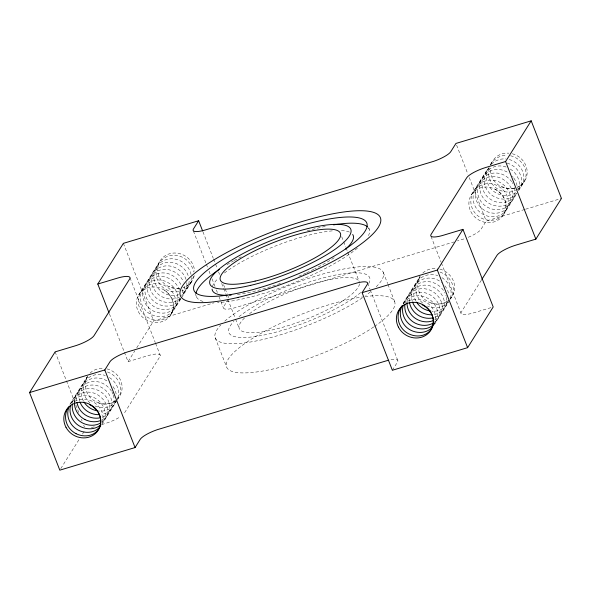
<?xml version="1.0" encoding="UTF-8"?>
<svg xmlns="http://www.w3.org/2000/svg" width="591" height="591" viewBox="0 0 591 591"><rect width="100%" height="100%" fill="white"/><g stroke="black" fill="none" stroke-linecap="round" stroke-linejoin="round"><path stroke-width="0.44" stroke-dasharray="2.96 2.22" d="M69.901 404.31L87.446 376.408M138.693 294.902L160.021 260.986M60.77 468.626L79.6 438.685M82.496 434.075L84.912 430.241M124.391 352.258L128.055 361.64L134.814 350.891M136.743 347.818L153.645 320.943L214.016 302.806M101.881 424.404L117.003 400.351M117.387 399.738L119.907 395.734M170.932 314.611L181.112 298.425M181.6 297.65L192.26 280.695M228.422 299.083L223.738 306.537A17.176 4.181 -21.3 0 0 235.861 307.475L453.873 241.985M403.099 303.368L420.068 276.389A18.897 17.405 32.2 0 0 424.279 299.009A18.897 17.405 32.2 0 0 447.845 300.878M471.249 195L487.73 168.797M490.153 164.941L492.576 161.084M392.365 370.262L397.514 362.069A17.176 4.181 -21.3 0 0 389.329 360.096M524.697 209.48L486.201 221.041L481.044 229.242A17.176 4.181 -21.3 0 1 468.087 237.368M434.378 324.614L448.429 302.267M450.372 299.179L452.307 296.098M503.495 214.703L516.578 193.892M518.514 190.812L524.815 180.794M481.347 280.193L461.386 311.937A17.176 4.181 -21.3 0 0 473.509 312.883L491.49 307.475M463.891 238.941L457.404 240.929M525.576 209.214L561.45 198.436M128.055 361.64L147.75 355.723A17.176 4.181 -21.3 0 1 159.873 356.668L124.324 413.19A17.176 4.181 -21.3 0 1 123.726 413.966M91.391 427.67L95.676 426.384M101.667 424.582L105.095 423.555A17.176 4.181 -21.3 0 0 120.446 416.648M456.607 145.15L467.917 174.138M469.247 177.551L486.201 221.041M431.075 236.489L441.049 262.072M441.381 262.921L460.995 313.237M368.629 227.734L369.235 229.286M383.293 272.436L387.644 283.599M387.977 284.456L394.67 301.617M367.646 283.163L369.973 289.132M370.306 289.982L397.906 360.761M341.724 236.747L343.386 240.995M343.711 241.845L345.698 246.942M346.031 247.792L347.36 251.19M347.685 252.039L359.284 281.774M202.957 231.82L213.262 258.26M213.595 259.109L215.257 263.379M215.589 264.229L217.259 268.491M218.589 271.904L219.586 274.46M223.575 284.692L224.905 288.105M225.237 288.962L227.232 294.074M227.565 294.931L228.894 298.337M221.669 283.444L223.324 287.691M223.657 288.541L225.644 293.638M225.976 294.488L235.248 318.276M235.58 319.125L239.222 328.47M193.427 231.088L206.067 263.497M206.399 264.347L207.729 267.76M209.059 271.166L210.056 273.729M212.051 278.841L215.043 286.517M216.372 289.93L217.37 292.486M219.032 296.756L223.354 307.837M215.213 337.808L226.589 366.989M195.444 294.2L196.352 296.527M123.386 243.344L153.645 320.943M130.005 277.763L155.27 342.573M155.603 343.423L160.257 355.361M109.431 313.887L124.058 351.409M55.14 351.867L78.743 412.415M81.41 419.233L82.075 420.94M83.737 425.202L84.402 426.909M365.024 296.586A90.172 21.97 -21.3 0 1 374.458 326.454M373.763 326.934A90.172 21.97 -21.3 0 1 255.962 372.057A90.172 21.97 -21.3 0 1 245.206 343.253A90.172 21.97 -21.3 0 1 362.556 296.926M194.269 275.613A18.897 17.405 32.2 0 1 183.867 287.558M179.45 288.585A18.897 17.405 32.2 0 1 157.834 271.986A18.897 17.405 32.2 0 1 174.367 253.007A18.897 17.405 32.2 0 1 194.594 271.188M512.316 153.749A18.897 17.405 32.2 0 1 526.98 169.61A18.897 17.405 32.2 0 1 517.465 187.229M514.259 188.307A18.897 17.405 32.2 0 1 490.257 168.361M491.165 164.047A18.897 17.405 32.2 0 1 508.858 153.158M224.787 321.142A90.172 21.97 -21.3 0 1 337.202 270.36A90.172 21.97 -21.3 0 1 375.507 287.47M370.372 291.91A90.172 21.97 -21.3 0 1 365.777 295.389M362.386 297.753A90.172 21.97 -21.3 0 1 254.935 341.206A90.172 21.97 -21.3 0 1 220.879 324.902M238.993 316.724A75.574 18.41 -21.3 0 1 325.368 277.349A75.574 18.41 -21.3 0 1 368.496 283.968M360.65 292.575A75.574 18.41 -21.3 0 1 268.055 334.114A75.574 18.41 -21.3 0 1 233.94 321.312M359.498 283.806A64.412 15.691 -21.3 0 1 284.692 326.683A64.412 15.691 -21.3 0 1 245.058 317.478M249.498 313.74A64.412 15.691 -21.3 0 1 312.58 283.924A64.412 15.691 -21.3 0 1 358.818 280.902M368.57 228.023A92.75 22.598 -21.3 0 1 368.489 235.61M357.37 248.154A92.75 22.598 -21.3 0 1 217.503 302.548M203.023 301.425A92.75 22.598 -21.3 0 1 196.02 295.131M226.966 264.709A92.75 22.598 -21.3 0 1 233.467 260.963M234.221 260.55A92.75 22.598 -21.3 0 1 241.209 256.826M307.261 230.845A92.75 22.598 -21.3 0 1 327.207 226.021M334.203 257.728A75.574 18.41 -21.3 0 1 314.707 268.861M313.917 269.26A75.574 18.41 -21.3 0 1 306.552 272.798M305.85 273.123A75.574 18.41 -21.3 0 1 302.319 274.719M301.609 275.029A75.574 18.41 -21.3 0 1 298.736 276.278M280.356 283.451A75.574 18.41 -21.3 0 1 235.861 294.68M212.398 286.583A75.574 18.41 -21.3 0 1 217.968 278.597M224.417 273.02A75.574 18.41 -21.3 0 1 332.955 230.808M341.413 230.593A75.574 18.41 -21.3 0 1 349.414 232.086M439.807 269.053A18.897 17.405 32.2 0 1 450.327 298.714M422.824 273.005A18.897 17.405 32.2 0 1 437.51 268.595M106.919 368.873A18.897 17.405 32.2 0 1 117.978 398.378M114.632 401.223A18.897 17.405 32.2 0 1 91.539 398.748A18.897 17.405 32.2 0 1 87.35 376.563M90.031 373.12A18.897 17.405 32.2 0 1 103.455 368.341M191.344 277.622A18.683 16.001 30.4 0 1 181.88 290.89M178.755 291.718A18.683 16.001 30.4 0 1 166.588 289.775A18.683 18.07 35.7 0 1 157.812 265.204A18.683 18.07 35.7 0 1 182.353 257.211A18.683 16.001 30.4 0 1 193.442 271.993M191.056 274.475A18.683 16.001 30.4 0 0 180.137 260.742A18.683 18.07 35.7 0 0 155.588 268.735A18.683 18.07 35.7 0 0 164.372 293.306A18.683 16.001 30.4 0 0 178.645 294.761M193.405 276.145A18.683 16.001 30.4 0 1 183.084 287.699M179.893 288.334A18.683 16.001 30.4 0 1 168.812 286.243M179.893 298.344A18.683 16.001 30.4 0 1 155.485 307.438A18.683 18.07 35.7 0 1 146.701 282.86A18.683 18.07 35.7 0 1 171.25 274.874A18.683 16.001 30.4 0 1 180.809 284.478M179.405 290.055A18.683 16.001 30.4 0 0 169.026 278.405A18.683 18.07 35.7 0 0 144.485 286.391A18.683 18.07 35.7 0 0 153.268 310.962A18.683 16.001 30.4 0 0 176.702 304.742A18.683 16.001 30.4 0 0 166.81 281.937A18.683 18.07 35.7 0 0 142.261 289.922A18.683 18.07 35.7 0 0 151.045 314.493A18.683 16.001 30.4 0 0 174.478 308.273A18.683 16.001 30.4 0 0 164.586 285.468A18.683 18.07 35.7 0 0 140.037 293.461A18.683 18.07 35.7 0 0 148.821 318.032A18.683 16.001 30.4 0 0 172.254 311.804A18.683 16.001 30.4 0 0 162.362 288.999M186.778 282.594A18.683 16.001 30.4 0 1 181.917 295.374M179.354 297.096A18.683 16.001 30.4 0 1 162.148 296.837A18.683 18.07 35.7 0 1 153.364 272.266A18.683 18.07 35.7 0 1 177.913 264.28A18.683 16.001 30.4 0 1 188.285 275.923M186.069 279.454A18.683 16.001 30.4 0 0 175.69 267.804A18.683 18.07 35.7 0 0 151.148 275.798A18.683 18.07 35.7 0 0 159.932 300.368A18.683 16.001 30.4 0 0 180.454 298.226M180.683 298.573A18.683 16.001 30.4 0 1 157.708 303.9A18.683 18.07 35.7 0 1 148.925 279.329A18.683 18.07 35.7 0 1 173.466 271.343A18.683 16.001 30.4 0 1 183.469 281.959M182.338 289.656A18.683 16.001 30.4 0 1 181.858 295.796M184.555 286.125A18.683 16.001 30.4 0 1 182.383 295.899M189.127 281.153A18.683 16.001 30.4 0 1 181.577 293.564M489.178 167.741A18.683 18.07 35.7 0 0 494.704 196.936A18.683 16.001 30.4 0 0 516.571 193.287M507.204 163.116A18.683 18.07 35.7 0 1 510.461 164.379A18.683 16.001 30.4 0 1 518.152 190.531M489.185 168.501A18.683 18.07 35.7 0 0 499.144 189.874A18.683 16.001 30.4 0 0 515.411 190.59M490.36 165.303A18.683 18.07 35.7 0 1 507.063 155.344M510.513 155.773A18.683 18.07 35.7 0 1 514.909 157.309A18.683 16.001 30.4 0 1 526.056 172.646A18.683 16.001 30.4 0 1 517.627 187.059M517.251 189.615A18.683 16.001 30.4 0 0 512.685 160.841A18.683 18.07 35.7 0 0 508.297 159.304M514.598 188.071A18.683 16.001 30.4 0 1 501.367 186.342M494.918 189.098A18.683 16.001 30.4 0 1 504.81 211.903A18.683 16.001 30.4 0 1 481.377 218.131A18.683 18.07 35.7 0 1 472.593 193.56A18.683 18.07 35.7 0 1 497.142 185.567A18.683 16.001 30.4 0 1 507.034 208.372A18.683 16.001 30.4 0 1 483.593 214.599A18.683 18.07 35.7 0 1 474.817 190.029A18.683 18.07 35.7 0 1 499.358 182.035A18.683 16.001 30.4 0 1 509.25 204.841A18.683 16.001 30.4 0 1 485.817 211.068A18.683 18.07 35.7 0 1 477.033 186.49A18.683 18.07 35.7 0 1 501.582 178.504A18.683 16.001 30.4 0 1 511.474 201.309A18.683 16.001 30.4 0 1 488.04 207.537A18.683 18.07 35.7 0 1 479.257 182.959A18.683 18.07 35.7 0 1 503.805 174.973A18.683 16.001 30.4 0 1 511.666 181.673M488.668 167.829A18.683 18.07 35.7 0 0 496.928 193.405A18.683 16.001 30.4 0 0 516.689 191.942M491.394 164.209A18.683 18.07 35.7 0 1 505.999 158.949M506.095 167.002A18.683 18.07 35.7 0 0 483.239 176.931A18.683 18.07 35.7 0 0 492.48 200.467A18.683 16.001 30.4 0 0 516.312 193.316M510.277 169.063A18.683 16.001 30.4 0 1 518.137 190.716M514.488 187.657A18.683 16.001 30.4 0 1 508.821 203.452A18.683 16.001 30.4 0 1 490.257 203.998A18.683 18.07 35.7 0 1 481.48 179.428A18.683 18.07 35.7 0 1 506.022 171.442A18.683 16.001 30.4 0 1 509.021 173.252M512.294 182.619A18.683 16.001 30.4 0 1 512.862 183.587M512.463 176.354A18.683 16.001 30.4 0 1 513.202 177.234M513.889 178.142A18.683 16.001 30.4 0 1 517.236 188.315M412.326 301.417A18.683 18.07 35.7 0 1 417.674 282.254A18.683 18.07 35.7 0 1 437.732 280.038A18.683 16.001 30.4 0 1 441.662 282.557M422.528 302.954A18.683 18.07 35.7 0 1 420.888 276.337M440.022 272.067A18.683 18.07 35.7 0 1 442.179 272.976A18.683 16.001 30.4 0 1 449.862 299.127M448.281 301.883A18.683 16.001 30.4 0 1 427.47 306.02M441.987 277.659A18.683 16.001 30.4 0 1 449.847 299.312M403.446 304.262A18.683 18.07 35.7 0 1 428.852 294.163A18.683 16.001 30.4 0 1 434.267 322.361M448.399 300.538A18.683 16.001 30.4 0 1 428.638 302.001M406.985 302.814A18.683 18.07 35.7 0 1 433.292 287.1A18.683 16.001 30.4 0 1 444.476 302.954A18.683 16.001 30.4 0 1 435.035 317.249M434.304 324.031A18.683 16.001 30.4 0 0 424.412 301.225A18.683 18.07 35.7 0 0 406.689 301.787M409.349 301.573A18.683 18.07 35.7 0 1 416.81 284.759A18.683 18.07 35.7 0 1 435.515 283.569A18.683 16.001 30.4 0 1 445.075 293.173M405.094 302.932A18.683 18.07 35.7 0 1 431.068 290.632A18.683 16.001 30.4 0 1 442.164 305.436A18.683 16.001 30.4 0 1 434.732 319.923M403.202 303.708A18.683 18.07 35.7 0 1 426.628 297.694A18.683 16.001 30.4 0 1 434.311 323.853M448.599 299.969A18.683 16.001 30.4 0 1 431.925 311.206M444.912 285.83A18.683 16.001 30.4 0 1 448.82 294.82M446.434 297.303A18.683 16.001 30.4 0 1 434.141 314.545M445.887 295.219A18.683 16.001 30.4 0 1 446.198 296.254M415.916 301.078A18.683 18.07 35.7 0 1 417.889 280.718A18.683 18.07 35.7 0 1 437.805 275.598M79.763 401.319A18.683 18.07 35.7 0 1 85.119 382.163A18.683 18.07 35.7 0 1 105.176 379.939A18.683 16.001 30.4 0 1 107.207 381.092M89.965 402.855A18.683 18.07 35.7 0 1 88.325 376.238M107.466 371.968A18.683 18.07 35.7 0 1 109.616 372.877A18.683 16.001 30.4 0 1 117.299 399.028M116.309 400.964A18.683 16.001 30.4 0 1 93.858 405.433M109.431 377.56A18.683 16.001 30.4 0 1 117.683 398.282M71.282 403.092A18.683 18.07 35.7 0 1 96.289 394.071A18.683 16.001 30.4 0 1 102.516 421.634M115.843 400.439A18.683 16.001 30.4 0 1 96.074 401.902M74.422 402.715A18.683 18.07 35.7 0 1 100.736 387.002A18.683 16.001 30.4 0 1 111.921 402.855A18.683 16.001 30.4 0 1 102.479 417.15M102.132 423.008A18.683 16.001 30.4 0 0 91.849 401.126A18.683 18.07 35.7 0 0 74.126 401.688M76.682 400.329A18.683 18.07 35.7 0 1 102.952 383.47A18.683 16.001 30.4 0 1 111.448 391.116M72.53 402.833A18.683 18.07 35.7 0 1 98.512 390.533A18.683 16.001 30.4 0 1 109.608 405.345A18.683 16.001 30.4 0 1 102.177 419.824M70.647 403.609A18.683 18.07 35.7 0 1 94.072 397.603A18.683 16.001 30.4 0 1 102.398 422.979M115.784 400.861A18.683 16.001 30.4 0 1 98.239 410.989M113.044 386.64A18.683 16.001 30.4 0 1 116.361 395.771M113.332 395.12A18.683 16.001 30.4 0 1 101.586 414.446M112.009 392.084A18.683 16.001 30.4 0 1 112.955 394.094M83.361 400.979A18.683 18.07 35.7 0 1 85.326 380.619A18.683 18.07 35.7 0 1 105.242 375.499M470.916 211.792A18.897 17.405 32.2 0 0 502.897 215.619A18.897 17.405 32.2 0 0 488.306 187.148A18.897 17.405 32.2 0 0 470.916 211.792M138.36 311.693A18.897 17.405 32.2 0 0 170.334 315.52A18.897 17.405 32.2 0 0 155.743 287.049A18.897 17.405 32.2 0 0 138.36 311.693"/><path stroke-width="0.89" d="M388.701 360.237A17.176 4.181 -21.3 0 0 385.398 361.123L157.361 429.664A17.176 4.181 -21.3 0 0 140.207 439.364L135.058 447.557L59.809 470.163L29.55 392.564L55.14 351.867L74.843 345.949A17.176 4.181 -21.3 0 0 94.072 335.585L129.614 279.063A17.176 4.181 -21.3 0 0 117.491 278.117L97.796 284.035L109.099 313.031M97.796 284.035L123.386 243.344L198.635 220.739L202.624 230.97M29.55 392.564L104.799 369.959L109.956 361.758A17.176 4.181 -21.3 0 1 127.109 352.059L355.139 283.525A17.176 4.181 -21.3 0 1 367.262 284.463L362.106 292.663L392.365 370.262L467.614 347.656L493.204 306.965L462.945 229.36L443.25 235.277A17.176 4.181 -21.3 0 1 431.127 234.332L466.676 177.81A17.176 4.181 -21.3 0 1 485.905 167.445L505.601 161.528L531.191 120.837L561.45 198.436L535.86 239.133L516.157 245.051A17.176 4.181 -21.3 0 0 496.928 255.415L481.835 279.417M198.635 220.739L193.486 228.931A17.176 4.181 -21.3 0 0 205.602 229.877L433.639 161.336A17.176 4.181 -21.3 0 0 450.793 151.636L455.942 143.443L531.191 120.837M362.106 292.663L437.355 270.057L462.945 229.36M505.601 161.528L535.86 239.133M437.355 270.057L467.614 347.656M104.799 369.959L135.058 447.557M196.042 293.609A92.75 22.598 -21.3 0 1 219.32 269.503M333.59 224.868A92.75 22.598 -21.3 0 1 367.565 226.9M352.687 234.487A75.574 18.41 -21.3 0 1 345.713 249.018M231.088 295.123A75.574 18.41 -21.3 0 1 229.596 295.204M226.774 295.278A75.574 18.41 -21.3 0 1 212.095 289.162M422.188 304.757A18.683 16.001 30.4 0 1 432.08 327.569A18.683 16.001 30.4 0 1 408.647 333.789A18.683 18.07 35.7 0 1 401.636 306.315M432.738 326.609A18.683 16.001 30.4 0 1 410.863 330.258A18.683 18.07 35.7 0 1 402.087 305.687M416.507 302.082A18.683 18.07 35.7 0 0 424.19 309.063A18.683 16.001 30.4 0 0 430.802 311.088M431.947 314.767A18.683 16.001 30.4 0 1 421.974 312.595A18.683 18.07 35.7 0 1 412.71 302.511M403.121 305.355A18.683 18.07 35.7 0 0 413.087 326.727A18.683 16.001 30.4 0 0 433.609 324.585M432.819 320.78A18.683 16.001 30.4 0 1 417.527 319.665A18.683 18.07 35.7 0 1 406.985 302.814M433.417 322.937A18.683 16.001 30.4 0 1 415.31 323.196A18.683 18.07 35.7 0 1 404.909 304.062M409.526 302.71A18.683 18.07 35.7 0 0 419.75 316.126A18.683 16.001 30.4 0 0 432.981 317.862M100.684 423.599A18.683 16.001 30.4 0 1 76.084 433.691M89.633 404.658A18.683 16.001 30.4 0 1 100.714 419.447M100.817 420.497A18.683 16.001 30.4 0 1 100.839 421.538M100.766 425.69A18.683 16.001 30.4 0 1 78.308 430.159A18.683 18.07 35.7 0 1 69.066 406.63M83.944 401.983A18.683 18.07 35.7 0 0 91.635 408.965A18.683 16.001 30.4 0 0 97.116 410.811M76.091 433.691A18.683 18.07 35.7 0 1 67.832 408.115M99.391 414.675A18.683 16.001 30.4 0 1 89.411 412.503A18.683 18.07 35.7 0 1 80.154 402.412M70.565 405.256A18.683 18.07 35.7 0 0 80.531 426.628A18.683 16.001 30.4 0 0 100.3 425.165M100.256 420.681A18.683 16.001 30.4 0 1 84.971 419.566M100.854 422.838A18.683 16.001 30.4 0 1 82.747 423.097A18.683 18.07 35.7 0 1 72.353 403.963M76.97 402.611A18.683 18.07 35.7 0 0 87.195 416.027A18.683 16.001 30.4 0 0 100.426 417.763M84.971 419.558A18.683 18.07 35.7 0 1 74.422 402.715M238.18 297.391A107.348 26.152 -21.3 0 0 380.434 217.813A107.348 26.152 -21.3 0 0 222.504 254.891A107.348 26.152 -21.3 0 0 238.18 297.391M66 427.293A18.897 17.405 32.2 0 0 98.003 430.566A18.897 17.405 32.2 0 0 82.903 402.323A18.897 17.405 32.2 0 0 66 427.293M398.408 327.096A18.897 17.405 32.2 0 0 430.381 330.923A18.897 17.405 32.2 0 0 415.791 302.452A18.897 17.405 32.2 0 0 398.408 327.096M243.994 291.843A92.75 22.598 -21.3 0 0 366.812 223.08A92.75 22.598 -21.3 0 0 230.305 255.172A92.75 22.598 -21.3 0 0 243.994 291.843M255.113 281.102A64.412 15.691 -21.3 0 0 340.401 233.349A64.412 15.691 -21.3 0 0 245.605 255.637A64.412 15.691 -21.3 0 0 255.113 281.102M250.732 285.335A75.574 18.41 -21.3 0 0 350.81 229.308A75.574 18.41 -21.3 0 0 239.577 255.46A75.574 18.41 -21.3 0 0 250.732 285.335"/></g></svg>
